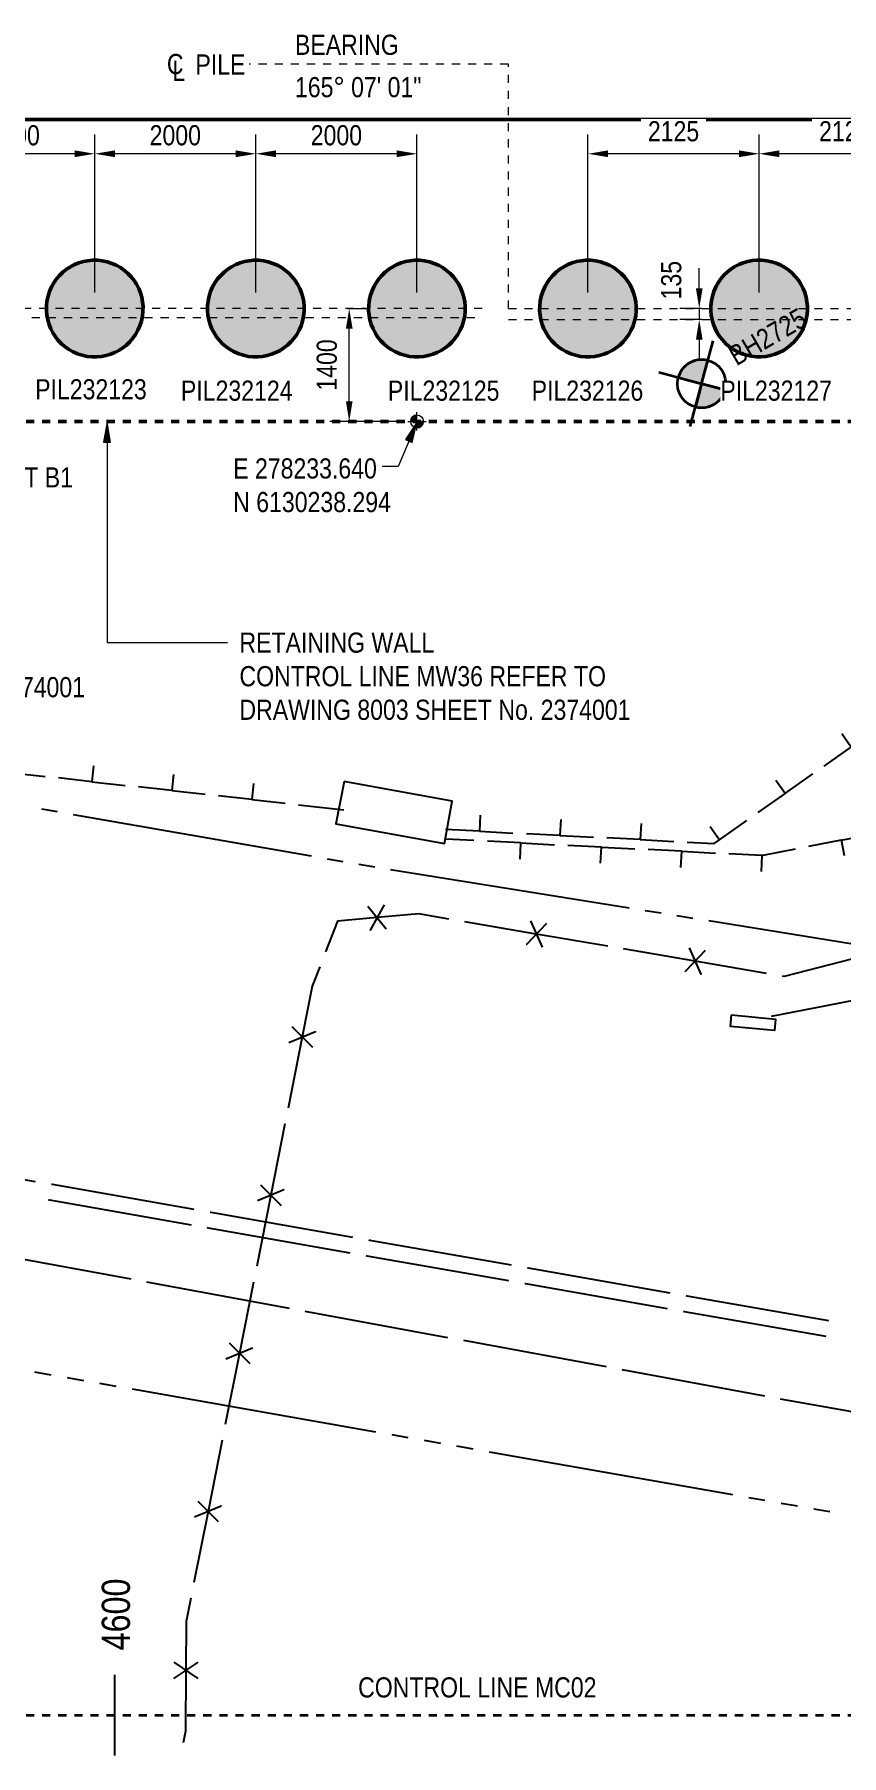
# Model space of a CAD drawing. Header units: metres. Extents: x -1160 to -1077, y 3 to 562.
# Drawn here: x -1141.49 to -1131.47, y 527.3 to 548.65 of the extents above; entities that cross this region are included whole.
import ezdxf

# ---------------------------------------------------------------- set-up
doc = ezdxf.new("R2010")
doc.units = ezdxf.units.M
for name, pattern in [('ControlLine', [0.02, 0.0125, -0.0025, 0.0025, -0.0025]), ('JacobsCenter', [0.015, 0.009, -0.0015, 0.003, -0.0015]), ('JacobsDash', [0.0045, 0.003, -0.0015]), ('JacobsGridLine', [0.0145, 0.01, -0.001, 0.0025, -0.001])]:
    doc.linetypes.add(name, pattern=pattern)
doc.layers.get('Defpoints').update_dxf_attribs({"color": 41})
for name, color, linetype, lineweight in [('A-ANNO-DIMS', 7, 'Continuous', 9), ('A-ANNO-NOTE', 7, 'Continuous', 9), ('A-DETL', 7, 'Continuous', 13), ('A-GENM', 7, 'Continuous', 35), ('G-ANNO-DIMS', 7, 'Continuous', 9), ('G-ANNO-TEXT', 7, 'Continuous', 9), ('S-FNDN', 7, 'Continuous', 50), ('S-FNDN-IDEN', 7, 'Continuous', 18), ('S-GRID', 7, 'Continuous', 9)]:
    doc.layers.add(name, color=color, linetype=linetype, lineweight=lineweight)
doc.styles.add('Arial Narrow', font='ARIALN.TTF', dxfattribs={"height": 0.35})
doc.styles.add('Arial Narrow_1', font='ARIALN.TTF', dxfattribs={"height": 0.25})
doc.styles.add('Arial Narrow_2', font='ARIALN.TTF', dxfattribs={"height": 0.0025})
doc.dimstyles.new('Dimension_Standard_O__mm_', dxfattribs={"dimscale": 0.3048, "dimtxt": 0.255858, "dimasz": 0.82021, "dimexe": 0.787402, "dimexo": 0.492126, "dimgap": 0.492126, "dimtad": 1, "dimdec": 0, "dimlfac": 1000, "dimzin": 0, "dimdsep": 46, "dimtxsty": 'Arial Narrow_1', "dimsah": 1, "dimcen": 0.09, "dimaunit": 1, "dimadec": 4, "dimazin": 0, "dimtfac": 1, "dimtdec": 4, "dimtix": 1, "dimtmove": 0, "dimatfit": 3, "dimfxl": 1, "dimtvp": 1, "dimtfill": 1, "dimtolj": 1, "dimtzin": 0, "dimlwd": 18, "dimlwe": 18, "dimarcsym": 2})
doc.dimstyles.new('Dimension_Standard_O__mm__1', dxfattribs={"dimscale": 0.3048, "dimtxt": 0.255858, "dimasz": 0.82021, "dimexe": 0.787402, "dimexo": 0.492126, "dimgap": 0.492126, "dimtad": 1, "dimdec": 0, "dimlfac": 1000, "dimzin": 0, "dimdsep": 46, "dimtxsty": 'Arial Narrow_1', "dimsah": 1, "dimcen": 0.09, "dimaunit": 1, "dimadec": 4, "dimazin": 0, "dimtfac": 1, "dimtdec": 4, "dimtix": 1, "dimtmove": 2, "dimatfit": 3, "dimfxl": 1, "dimtvp": 1, "dimtfill": 1, "dimtolj": 1, "dimtzin": 0, "dimlwd": 18, "dimlwe": 18, "dimarcsym": 2})
doc.dimstyles.new('Dimension_Standard_T__mm_', dxfattribs={"dimscale": 0.3048, "dimtxt": 0.255858, "dimasz": 0.82021, "dimexe": 0.787402, "dimexo": 0.492126, "dimgap": 0.328084, "dimtad": 1, "dimdec": 0, "dimlfac": 1000, "dimzin": 0, "dimdsep": 46, "dimtxsty": 'Arial Narrow_1', "dimsah": 1, "dimcen": 0.09, "dimaunit": 1, "dimadec": 4, "dimazin": 0, "dimtfac": 1, "dimtdec": 4, "dimtix": 1, "dimtmove": 0, "dimatfit": 3, "dimfxl": 1, "dimtvp": 1, "dimtolj": 1, "dimtzin": 0, "dimlwd": 18, "dimlwe": 18, "dimarcsym": 2})

# ---------------------------------------------------------------- blocks, each defined once
blk = doc.blocks.new('SymbolBorehole - ExistingBorehole-26478556-DRG-2873041 - PILE LAYOUT')
at = {"layer": 'A-ANNO-NOTE', "lineweight": 18, "true_color": 0x808080}
h = blk.add_hatch(color=8, dxfattribs=at)
edge = h.paths.add_edge_path()
edge.add_line((0, 0), (-0.003, 0))
edge.add_arc((0, 0), 0.003, 90, 180, ccw=False)
edge.add_line((0, 0.003), (0, 0))
h = blk.add_hatch(color=8, dxfattribs=at)
edge = h.paths.add_edge_path()
edge.add_line((0, 0), (-0.003, 0))
edge.add_arc((0, 0), 0.003, 90, 180, ccw=False)
edge.add_line((0, 0.003), (0, 0))
h = blk.add_hatch(color=8, dxfattribs=at)
edge = h.paths.add_edge_path()
edge.add_line((0, 0), (0.003, 0))
edge.add_arc((0, 0), 0.003, 270, 360, ccw=False)
edge.add_line((0, -0.003), (0, 0))
h = blk.add_hatch(color=8, dxfattribs=at)
edge = h.paths.add_edge_path()
edge.add_line((0, 0), (0.003, 0))
edge.add_arc((0, 0), 0.003, 270, 360, ccw=False)
edge.add_line((0, -0.003), (0, 0))
at = {"layer": 'A-ANNO-NOTE', "color": 8, "lineweight": 35, "true_color": 0x808080}
for p, q in [((0, -0.0055), (0, 0.0055)), ((0, -0.0055), (0, 0.0055)), ((0, 0), (0, 0.003)), ((0, 0), (0, 0.003)), ((-0.0055, 0), (0.0055, 0)), ((-0.0055, 0), (0.0055, 0)), ((-0.003, 0), (0, 0)), ((-0.003, 0), (0, 0)), ((0, 0), (0, -0.003)), ((0.003, 0), (0, 0)), ((0, 0), (0, -0.003)), ((0.003, 0), (0, 0))]:
    blk.add_line(p, q, dxfattribs=at)
blk.add_circle((0, 0), 0.003, dxfattribs=at)
blk.add_circle((0, 0), 0.003, dxfattribs=at)
for start, end in [(90, 180), (90, 180), (270, 360), (270, 360)]:
    blk.add_arc((0, 0), 0.003, start, end, dxfattribs=at)
blk = doc.blocks.new('T2DPAA-T2D-PWA-GE-M2D-101001_Boreholes_rvt-1-DRG-2873041 - PILE LAYOUT')
at = {"layer": 'A-ANNO-NOTE', "color": 8, "lineweight": 5, "true_color": 0x808080, "xscale": 99.99999999999997, "yscale": 99.99999999999997, "zscale": 99.99999999999997, "rotation": 345.1169444444441}
blk.add_blockref('SymbolBorehole - ExistingBorehole-26478556-DRG-2873041 - PILE LAYOUT', (-1133.209, 544.322), dxfattribs=at)
at = {"layer": 'A-ANNO-NOTE', "color": 8, "lineweight": 18, "true_color": 0x808080, "insert": (-1132.902, 544.753), "char_height": 0.25, "width": 1.25063, "attachment_point": 1, "rotation": 30.1169, "style": 'Arial Narrow_1'}
blk.add_mtext('BH2725', dxfattribs=at)
blk = doc.blocks.new('T2DPAA-T2D-PWA-RW-M2D-000001_ControlLines_rvt-1-DRG-2873041 - PILE LAYOUT')
at = {"layer": 'A-ANNO-NOTE', "color": 150, "lineweight": 25, "true_color": 0x0080ff}
blk.add_line((-1140.492, 527.304), (-1140.492, 528.304), dxfattribs=at)
at = {"layer": 'A-ANNO-NOTE', "color": 150, "lineweight": 18, "true_color": 0x0080ff, "insert": (-1140.656, 528.608), "char_height": 0.35, "width": 1.0903, "attachment_point": 1, "rotation": 90, "style": 'Arial Narrow'}
blk.add_mtext('4600', dxfattribs=at)
blk = doc.blocks.new('T2DPAA-T2D-PWA-SU-M2D-000003_250_dwg-40806560-DRG-2873041 - PILE LAYOUT')
at = {"color": 41, "lineweight": 25, "true_color": 0xffd0a3}
for p, q in [((-186.298, 1108.173), (-186.236, 1107.761)), ((-186.15, 1107.184), (-186.088, 1106.772)), ((-186.001, 1106.195), (-185.939, 1105.783)), ((-185.853, 1105.207), (-185.791, 1104.794)), ((-185.766, 1104.63), (-185.683, 1104.072)), ((-185.635, 1102.411), (-185.708, 1102.754)), ((-185.508, 1102.375), (-185.422, 1101.967)), ((-185.515, 1101.84), (-185.601, 1102.248)), ((-185.301, 1101.397), (-185.215, 1100.989)), ((-185.309, 1100.861), (-185.395, 1101.269)), ((-185.102, 1099.883), (-185.188, 1100.291)), ((-185.095, 1100.418), (-185.009, 1100.011)), ((-184.076, 1098.826), (-183.756, 1098.559)), ((-184.46, 1098.005), (-184.642, 1098.379))]:
    blk.add_line(p, q, dxfattribs=at)
at = {"color": 9, "lineweight": 25, "true_color": 0xd0d0a3}
for p, q in [((-186.634, 1107.702), (-186.617, 1107.502)), ((-186.6, 1107.303), (-186.34, 1104.314)), ((-186.323, 1104.115), (-186.306, 1103.916)), ((-186.287, 1103.717), (-186.267, 1103.518)), ((-186.247, 1103.319), (-185.947, 1100.334)), ((-185.927, 1100.135), (-185.907, 1099.936)), ((-185.887, 1099.737), (-185.867, 1099.538))]:
    blk.add_line(p, q, dxfattribs=at)
at = {"color": 151, "lineweight": 25, "true_color": 0xa3b9ff}
for p, q in [((-192.126, 1106.927), (-191.986, 1105.132)), ((-191.971, 1104.933), (-191.831, 1103.138)), ((-191.816, 1102.939), (-191.677, 1101.144)), ((-191.661, 1100.945), (-191.522, 1099.15)), ((-191.506, 1098.951), (-191.367, 1097.156)), ((-191.351, 1096.957), (-191.2, 1095.163))]:
    blk.add_line(p, q, dxfattribs=at)
at = {"color": 253, "lineweight": 25, "true_color": 0xa3d0a3}
for p, q in [((-193.406, 1105.989), (-193.389, 1105.785)), ((-193.371, 1105.581), (-193.354, 1105.377)), ((-193.336, 1105.173), (-193.319, 1104.97)), ((-193.301, 1104.766), (-193.038, 1101.709)), ((-193.02, 1101.505), (-193.003, 1101.301)), ((-192.985, 1101.098), (-192.968, 1100.894)), ((-192.95, 1100.69), (-192.933, 1100.486)), ((-192.915, 1100.282), (-192.652, 1097.225)), ((-192.635, 1097.022), (-192.617, 1096.818)), ((-192.6, 1096.614), (-192.582, 1096.41)), ((-192.565, 1096.206), (-192.547, 1096.003))]:
    blk.add_line(p, q, dxfattribs=at)
at = {"color": 9, "lineweight": 25, "true_color": 0xd0a3d0}
for p, q in [((-191.05, 1104.584), (-191.05, 1104.584)), ((-190.878, 1102.591), (-190.878, 1102.591)), ((-190.706, 1100.598), (-190.706, 1100.598)), ((-190.534, 1098.606), (-190.534, 1098.606)), ((-190.362, 1096.613), (-190.362, 1096.613))]:
    blk.add_line(p, q, dxfattribs=at)
at = {"color": 9, "lineweight": 25, "true_color": 0xd0a3d0, "flags": 128}
for points in [[(-191.124, 1106.585), (-191.277, 1108.364), (-191.279, 1108.378)], [(-191.148, 1104.575), (-191.302, 1106.354), (-191.303, 1106.368)], [(-190.952, 1104.592), (-191.105, 1106.371), (-191.107, 1106.385)], [(-190.976, 1102.583), (-191.13, 1104.362), (-191.131, 1104.376)], [(-190.78, 1102.6), (-190.934, 1104.379), (-190.935, 1104.393)], [(-190.804, 1100.59), (-190.958, 1102.369), (-190.959, 1102.383)], [(-190.608, 1100.607), (-190.762, 1102.386), (-190.763, 1102.4)], [(-190.632, 1098.597), (-190.786, 1100.376), (-190.787, 1100.39)], [(-190.436, 1098.614), (-190.59, 1100.393), (-190.591, 1100.407)], [(-190.46, 1096.605), (-190.614, 1098.384), (-190.615, 1098.398)], [(-190.264, 1096.622), (-190.418, 1098.401), (-190.419, 1098.415)]]:
    blk.add_lwpolyline(points, dxfattribs=at)
at = {"color": 41, "lineweight": 25, "true_color": 0xffd0a3, "flags": 128}
for points in [[(-185.952, 1107.214), (-186.148, 1107.185), (-186.15, 1107.184), (-186.211, 1107.596)], [(-185.803, 1106.225), (-186, 1106.196), (-186.001, 1106.195), (-186.063, 1106.607)], [(-185.655, 1105.236), (-185.851, 1105.207), (-185.853, 1105.207), (-185.915, 1105.619)], [(-185.312, 1102.416), (-185.506, 1102.375), (-185.508, 1102.375), (-185.595, 1102.786)], [(-185.711, 1101.799), (-185.516, 1101.84), (-185.515, 1101.84), (-185.429, 1101.432)], [(-185.106, 1101.438), (-185.3, 1101.397), (-185.301, 1101.397), (-185.387, 1101.804)], [(-185.504, 1100.82), (-185.31, 1100.861), (-185.309, 1100.861), (-185.223, 1100.454)], [(-184.899, 1100.46), (-185.093, 1100.419), (-185.095, 1100.418), (-185.181, 1100.826)], [(-185.298, 1099.842), (-185.104, 1099.883), (-185.102, 1099.883), (-185.016, 1099.475)], [(-184.974, 1099.847), (-184.905, 1099.518), (-184.844, 1099.467), (-184.524, 1099.2)], [(-184.715, 1099.62), (-184.843, 1099.468), (-184.844, 1099.467)], [(-184.715, 1098.529), (-184.895, 1098.899), (-184.896, 1098.905), (-184.982, 1099.312)], [(-183.948, 1098.98), (-184.075, 1098.827), (-184.076, 1098.826), (-184.396, 1099.093)], [(-185.092, 1098.863), (-184.897, 1098.904), (-184.896, 1098.905)], [(-183.18, 1098.339), (-183.307, 1098.187), (-183.308, 1098.185), (-183.628, 1098.452)], [(-184.64, 1097.917), (-184.462, 1098.004), (-184.46, 1098.005), (-184.278, 1097.63)]]:
    blk.add_lwpolyline(points, dxfattribs=at)
blk.add_lwpolyline([(-185.342, 1104.156), (-185.874, 1104.12), (-185.766, 1102.754), (-185.233, 1102.8)], close=True, dxfattribs=at)
at = {"color": 21, "lineweight": 25, "true_color": 0xdea3a3, "flags": 128}
for points in [[(-190.644, 1103.862), (-190.426, 1103.578), (-190.424, 1103.575)], [(-190.443, 1103.875), (-190.623, 1103.565), (-190.625, 1103.562)], [(-187.641, 1103.858), (-187.898, 1103.887), (-188.538, 1103.846), (-189.436, 1103.789)], [(-188.648, 1103.989), (-188.43, 1103.705), (-188.428, 1103.703)], [(-188.447, 1104.002), (-188.627, 1103.692), (-188.629, 1103.69)], [(-191.632, 1103.649), (-192.53, 1103.591), (-193.428, 1103.534)], [(-192.64, 1103.735), (-192.422, 1103.45), (-192.42, 1103.448)], [(-192.439, 1103.748), (-192.619, 1103.438), (-192.621, 1103.435)], [(-189.636, 1103.776), (-190.534, 1103.719), (-191.432, 1103.661)], [(-186.657, 1102.461), (-186.692, 1102.839), (-186.869, 1103.328), (-187.037, 1103.791), (-187.442, 1103.836)], [(-193.628, 1103.521), (-194.526, 1103.464), (-195.424, 1103.407)], [(-194.636, 1103.607), (-194.418, 1103.323), (-194.416, 1103.321)], [(-194.435, 1103.62), (-194.615, 1103.311), (-194.617, 1103.308)], [(-186.762, 1103.474), (-186.974, 1103.185), (-186.976, 1103.182)], [(-195.623, 1103.394), (-195.917, 1103.376), (-196.503, 1103.223), (-197.234, 1103.034), (-197.379, 1103.025)], [(-196.639, 1103.343), (-196.371, 1103.105), (-196.368, 1103.103)], [(-196.444, 1103.394), (-196.562, 1103.056), (-196.563, 1103.053)], [(-186.694, 1103.284), (-187.041, 1103.37), (-187.044, 1103.372)], [(-186.477, 1100.469), (-186.558, 1101.365), (-186.639, 1102.261)], [(-186.399, 1101.278), (-186.714, 1101.45), (-186.716, 1101.452)], [(-186.418, 1101.479), (-186.696, 1101.254), (-186.698, 1101.251)], [(-186.296, 1098.477), (-186.377, 1099.373), (-186.458, 1100.27)], [(-186.219, 1099.286), (-186.533, 1099.458), (-186.536, 1099.46)], [(-186.237, 1099.487), (-186.515, 1099.262), (-186.517, 1099.259)], [(-185.974, 1096.592), (-186.495, 1097.66), (-186.8, 1098.286)], [(-185.405, 1096.706), (-185.846, 1097.49), (-186.276, 1098.256), (-186.278, 1098.278)]]:
    blk.add_lwpolyline(points, dxfattribs=at)
at = {"color": 9, "lineweight": 25, "true_color": 0xd0d0a3, "flags": 128}
blk.add_lwpolyline([(-185.847, 1099.339), (-185.653, 1097.408), (-185.209, 1097.103), (-185.141, 1096.587)], dxfattribs=at)
at = {"color": 21, "lineweight": 25, "true_color": 0xeca3a3, "flags": 128}
blk.add_lwpolyline([(-186.903, 1098.766), (-186.815, 1098.223), (-186.956, 1098.199), (-187.049, 1098.74)], close=True, dxfattribs=at)
blk = doc.blocks.new('T2DPAA-T2D-PWA-SU-M2D-000001_ExistingUtilities_rvt-1-DRG-2873041 - PILE LAYOUT')
at = {"color": 254, "lineweight": 25, "true_color": 0xd0d0d0, "rotation": 75.11694444444437}
blk.add_blockref('T2DPAA-T2D-PWA-SU-M2D-000003_250_dwg-40806560-DRG-2873041 - PILE LAYOUT', (-22.928, 434.912), dxfattribs=at)
blk = doc.blocks.new('Top of Pavement - RL A - Top of Pavement - RL A-68818558-DRG-2873041 - PILE LAYOUT')
at = {"layer": 'A-GENM', "color": 252, "lineweight": 50, "true_color": 0x888888}
blk.add_open_spline([(133.908, 51.872), (133.912, 51.854), (133.953, 51.702), (134.03, 51.413), (134.138, 51.006), (134.246, 50.599), (134.354, 50.192), (134.462, 49.785), (134.57, 49.378), (134.679, 48.971), (134.787, 48.564), (134.895, 48.158), (135.003, 47.751), (135.111, 47.344), (135.219, 46.937), (135.327, 46.53), (135.436, 46.123), (135.544, 45.716), (135.652, 45.309), (135.76, 44.902), (135.868, 44.495), (135.976, 44.088), (136.084, 43.681), (136.193, 43.274), (136.301, 42.867), (136.409, 42.46), (136.517, 42.053), (136.625, 41.646), (136.733, 41.239), (136.841, 40.832), (136.95, 40.425), (137.058, 40.018), (137.166, 39.611), (137.274, 39.204), (137.382, 38.797), (137.49, 38.39), (137.598, 37.983), (137.707, 37.576), (137.815, 37.169), (137.923, 36.762), (138.031, 36.355), (138.139, 35.948), (138.247, 35.541), (138.356, 35.134), (138.464, 34.727), (138.572, 34.32), (138.68, 33.913), (138.788, 33.506), (138.896, 33.099), (139.004, 32.692), (139.113, 32.285), (139.221, 31.878), (139.329, 31.471), (139.437, 31.064), (139.545, 30.657), (139.653, 30.25), (139.761, 29.843), (139.87, 29.436), (139.978, 29.029), (140.086, 28.622), (140.194, 28.215), (140.302, 27.808), (140.41, 27.401), (140.518, 26.994), (140.627, 26.587), (140.735, 26.18), (140.843, 25.773), (140.951, 25.366), (141.059, 24.959), (141.167, 24.552), (141.275, 24.145), (141.384, 23.738), (141.528, 23.196), (141.672, 22.653), (141.816, 22.111), (141.924, 21.704), (142.032, 21.297), (142.141, 20.89), (142.249, 20.483), (142.357, 20.076), (142.465, 19.669), (142.573, 19.262), (142.681, 18.855), (142.789, 18.448), (142.898, 18.041), (143.006, 17.634), (143.114, 17.227), (143.222, 16.82), (143.33, 16.413), (143.438, 16.006), (143.546, 15.599), (143.655, 15.192), (143.763, 14.785), (143.871, 14.378), (143.961, 14.039), (144.033, 13.767), (144.087, 13.564), (144.141, 13.36), (144.213, 13.089), (144.303, 12.75), (144.412, 12.343), (144.52, 11.936), (144.628, 11.529), (144.736, 11.122), (144.844, 10.715), (144.952, 10.308), (145.06, 9.901), (145.168, 9.494), (145.261, 9.156), (145.339, 8.886), (145.399, 8.685), (145.463, 8.484), (145.529, 8.284), (145.597, 8.085), (145.665, 7.886), (145.733, 7.687), (145.822, 7.422), (145.911, 7.155), (145.999, 6.889), (146.088, 6.624), (146.2, 6.291), (146.334, 5.892), (146.467, 5.494), (146.601, 5.095), (146.734, 4.696), (146.868, 4.297), (147.003, 3.899), (147.137, 3.5), (147.272, 3.102), (147.407, 2.704), (147.542, 2.305), (147.677, 1.907), (147.811, 1.509), (147.946, 1.11), (148.081, 0.712), (148.216, 0.314), (148.351, -0.085), (148.486, -0.483), (148.62, -0.881), (148.755, -1.28), (148.89, -1.678), (149.025, -2.076), (149.149, -2.444), (149.229, -2.679), (149.263, -2.781)], degree=3, knots=[0.3233346, 0.3233346, 0.3233346, 0.3233346, 0.3236994, 0.3265896, 0.3294798, 0.3323699, 0.3352601, 0.3381503, 0.3410405, 0.3439306, 0.3468208, 0.349711, 0.3526012, 0.3554913, 0.3583815, 0.3612717, 0.3641618, 0.367052, 0.3699422, 0.3728324, 0.3757225, 0.3786127, 0.3815029, 0.3843931, 0.3872832, 0.3901734, 0.3930636, 0.3959538, 0.3988439, 0.4017341, 0.4046243, 0.4075145, 0.4104046, 0.4132948, 0.416185, 0.4190751, 0.4219653, 0.4248555, 0.4277457, 0.4306358, 0.433526, 0.4364162, 0.4393064, 0.4421965, 0.4450867, 0.4479769, 0.4508671, 0.4537572, 0.4566474, 0.4595376, 0.4624277, 0.4653179, 0.4682081, 0.4710983, 0.4739884, 0.4768786, 0.4797688, 0.482659, 0.4855491, 0.4884393, 0.4913295, 0.4942197, 0.4971098, 0.5, 0.5028902, 0.5057803, 0.5086705, 0.5115607, 0.5144509, 0.517341, 0.5202312, 0.5231214, 0.5260116, 0.5317919, 0.5346821, 0.5375723, 0.5404624, 0.5433526, 0.5462428, 0.5491329, 0.5520231, 0.5549133, 0.5578035, 0.5606936, 0.5635838, 0.566474, 0.5693642, 0.5722543, 0.5751445, 0.5780347, 0.5809249, 0.583815, 0.5867052, 0.5895954, 0.5924855, 0.5939306, 0.5953757, 0.5968208, 0.5982659, 0.6011561, 0.6040462, 0.6069364, 0.6098266, 0.6127168, 0.6156069, 0.6184971, 0.6213873, 0.6242775, 0.6271676, 0.6286127, 0.6300578, 0.6315029, 0.632948, 0.6343931, 0.6358382, 0.6372832, 0.6387283, 0.6416185, 0.6430636, 0.6445087, 0.6473988, 0.650289, 0.6531792, 0.6560694, 0.6589595, 0.6618497, 0.6647399, 0.6676301, 0.6705202, 0.6734104, 0.6763006, 0.6791908, 0.6820809, 0.6849711, 0.6878613, 0.6907514, 0.6936416, 0.6965318, 0.699422, 0.7023121, 0.7052023, 0.7080925, 0.7109827, 0.7132045, 0.7132045, 0.7132045, 0.7132045], dxfattribs=at)
blk = doc.blocks.new('T2DPAA-T2D-C3S-RS-M3D-100334_rvt-1-DRG-2873041 - PILE LAYOUT')
at = {"layer": 'A-DETL', "color": 111, "linetype": 'ControlLine', "lineweight": 50, "true_color": 0x9eeace}
blk.add_line((-1149.795, 543.854), (-1105.531, 543.854), dxfattribs=at)
at = {"layer": 'A-DETL', "color": 151, "linetype": 'ControlLine', "lineweight": 35, "true_color": 0x88c3ff}
blk.add_line((-1149.795, 527.804), (-1090.824, 527.804), dxfattribs=at)
at = {"layer": 'A-GENM', "color": 252, "lineweight": 50, "true_color": 0x888888, "rotation": 75.11694444444437}
blk.add_blockref('Top of Pavement - RL A - Top of Pavement - RL A-68818558-DRG-2873041 - PILE LAYOUT', (-1134.058, 404.862), dxfattribs=at)
blk = doc.blocks.new('01_SFO_FRP_Pile_CastInPlace_CS_BR08 - CAST-IN-PLACE PILE - 1200-8661432-DRG-2873041 - PILE LAYOUT')
at = {"layer": 'S-FNDN', "linetype": 'JacobsDash', "lineweight": 18, "true_color": 0xc0c0c0}
blk.add_hatch(color=9, dxfattribs=at).paths.add_polyline_path([(-0.576, -0.169), (-0.546, -0.249), (-0.505, -0.324), (-0.453, -0.393), (-0.393, -0.453), (-0.324, -0.505), (-0.249, -0.546), (-0.169, -0.576), (-0.085, -0.594), (0, -0.6), (0.085, -0.594), (0.169, -0.576), (0.249, -0.546), (0.324, -0.505), (0.393, -0.453), (0.453, -0.393), (0.505, -0.324), (0.546, -0.249), (0.576, -0.169), (0.594, -0.085), (0.6, 0), (0.594, 0.085), (0.576, 0.169), (0.546, 0.249), (0.505, 0.324), (0.453, 0.393), (0.393, 0.453), (0.324, 0.505), (0.249, 0.546), (0.169, 0.576), (0.085, 0.594), (0, 0.6), (-0.085, 0.594), (-0.169, 0.576), (-0.249, 0.546), (-0.324, 0.505), (-0.393, 0.453), (-0.453, 0.393), (-0.505, 0.324), (-0.546, 0.249), (-0.576, 0.169), (-0.594, 0.085), (-0.6, 0), (-0.594, -0.085)])
at = {"layer": 'S-FNDN'}
for start, end in [(90, 270), (270, 90)]:
    blk.add_arc((0, 0), 0.6, start, end, dxfattribs=at)
blk = doc.blocks.new('01_SFO_FRP_Pile_CastInPlace_CS_BR08 - CAST-IN-PLACE PILE - 1200-8661394-DRG-2873041 - PILE LAYOUT')
at = {"layer": 'S-FNDN', "linetype": 'JacobsDash', "lineweight": 18, "true_color": 0xc0c0c0}
blk.add_hatch(color=9, dxfattribs=at).paths.add_polyline_path([(-0.576, -0.169), (-0.546, -0.249), (-0.505, -0.324), (-0.453, -0.393), (-0.393, -0.453), (-0.324, -0.505), (-0.249, -0.546), (-0.169, -0.576), (-0.085, -0.594), (0, -0.6), (0.086, -0.594), (0.169, -0.576), (0.249, -0.546), (0.324, -0.505), (0.393, -0.453), (0.453, -0.393), (0.505, -0.324), (0.546, -0.249), (0.576, -0.169), (0.594, -0.085), (0.6, 0), (0.594, 0.085), (0.575, 0.17), (0.546, 0.249), (0.505, 0.324), (0.45, 0.396), (0.393, 0.453), (0.324, 0.505), (0.249, 0.546), (0.169, 0.576), (0.085, 0.594), (0, 0.6), (-0.085, 0.594), (-0.169, 0.576), (-0.249, 0.546), (-0.324, 0.505), (-0.393, 0.453), (-0.453, 0.393), (-0.505, 0.324), (-0.546, 0.249), (-0.576, 0.169), (-0.594, 0.085), (-0.6, 0), (-0.594, -0.085), (-0.579, -0.156)])
at = {"layer": 'S-FNDN'}
for start, end in [(90, 270), (270, 90)]:
    blk.add_arc((0, 0), 0.6, start, end, dxfattribs=at)
blk = doc.blocks.new('01_SFO_FRP_Pile_CastInPlace_CS_BR08 - CAST-IN-PLACE PILE - 1200-8641665-DRG-2873041 - PILE LAYOUT')
at = {"layer": 'S-FNDN', "linetype": 'JacobsDash', "lineweight": 18, "true_color": 0xc0c0c0}
blk.add_hatch(color=9, dxfattribs=at).paths.add_polyline_path([(-0.576, -0.169), (-0.546, -0.249), (-0.505, -0.324), (-0.453, -0.393), (-0.393, -0.453), (-0.324, -0.505), (-0.249, -0.546), (-0.169, -0.576), (-0.085, -0.594), (0, -0.6), (0.085, -0.594), (0.169, -0.576), (0.249, -0.546), (0.324, -0.505), (0.393, -0.453), (0.453, -0.393), (0.505, -0.324), (0.546, -0.249), (0.576, -0.169), (0.594, -0.085), (0.6, 0), (0.594, 0.085), (0.576, 0.169), (0.546, 0.249), (0.502, 0.328), (0.453, 0.393), (0.393, 0.453), (0.323, 0.506), (0.249, 0.546), (0.169, 0.576), (0.085, 0.594), (0, 0.6), (-0.085, 0.594), (-0.169, 0.576), (-0.249, 0.546), (-0.324, 0.505), (-0.393, 0.453), (-0.453, 0.393), (-0.505, 0.324), (-0.546, 0.249), (-0.576, 0.169), (-0.594, 0.085), (-0.6, -0.002), (-0.594, -0.085)])
at = {"layer": 'S-FNDN'}
for start, end in [(90, 270), (270, 90)]:
    blk.add_arc((0, 0), 0.6, start, end, dxfattribs=at)
blk = doc.blocks.new('01_SFO_FRP_Pile_CastInPlace_CS_BR08 - CAST-IN-PLACE PILE - 1200-8641633-DRG-2873041 - PILE LAYOUT')
at = {"layer": 'S-FNDN', "linetype": 'JacobsDash', "lineweight": 18, "true_color": 0xc0c0c0}
blk.add_hatch(color=9, dxfattribs=at).paths.add_polyline_path([(-0.576, -0.169), (-0.546, -0.249), (-0.505, -0.324), (-0.453, -0.393), (-0.393, -0.453), (-0.324, -0.505), (-0.249, -0.546), (-0.169, -0.576), (-0.085, -0.594), (0, -0.6), (0.085, -0.594), (0.169, -0.576), (0.249, -0.546), (0.324, -0.505), (0.393, -0.453), (0.453, -0.393), (0.505, -0.324), (0.546, -0.249), (0.576, -0.169), (0.594, -0.085), (0.6, 0), (0.594, 0.085), (0.576, 0.169), (0.546, 0.249), (0.505, 0.324), (0.453, 0.393), (0.393, 0.453), (0.324, 0.505), (0.249, 0.546), (0.169, 0.576), (0.085, 0.594), (0, 0.6), (-0.085, 0.594), (-0.169, 0.576), (-0.249, 0.546), (-0.324, 0.505), (-0.393, 0.453), (-0.453, 0.393), (-0.505, 0.324), (-0.546, 0.249), (-0.576, 0.169), (-0.594, 0.085), (-0.6, 0), (-0.594, -0.085), (-0.578, -0.159)])
at = {"layer": 'S-FNDN'}
for start, end in [(90, 270), (270, 90)]:
    blk.add_arc((0, 0), 0.6, start, end, dxfattribs=at)
blk = doc.blocks.new('01_SFO_FRP_Pile_CastInPlace_CS_BR08 - CAST-IN-PLACE PILE - 1200-8641593-DRG-2873041 - PILE LAYOUT')
at = {"layer": 'S-FNDN', "linetype": 'JacobsDash', "lineweight": 18, "true_color": 0xc0c0c0}
blk.add_hatch(color=9, dxfattribs=at).paths.add_polyline_path([(-0.576, -0.169), (-0.546, -0.249), (-0.505, -0.324), (-0.453, -0.393), (-0.393, -0.453), (-0.324, -0.505), (-0.249, -0.546), (-0.169, -0.576), (-0.085, -0.594), (0, -0.6), (0.085, -0.594), (0.169, -0.576), (0.249, -0.546), (0.324, -0.505), (0.393, -0.453), (0.453, -0.393), (0.505, -0.324), (0.546, -0.249), (0.576, -0.169), (0.594, -0.085), (0.6, 0), (0.594, 0.085), (0.576, 0.169), (0.546, 0.249), (0.505, 0.324), (0.453, 0.393), (0.393, 0.453), (0.324, 0.505), (0.249, 0.546), (0.169, 0.576), (0.085, 0.594), (0, 0.6), (-0.085, 0.594), (-0.169, 0.576), (-0.249, 0.546), (-0.324, 0.505), (-0.393, 0.453), (-0.453, 0.393), (-0.505, 0.324), (-0.546, 0.249), (-0.576, 0.169), (-0.594, 0.085), (-0.6, 0), (-0.594, -0.085)])
at = {"layer": 'S-FNDN'}
for start, end in [(90, 270), (270, 90)]:
    blk.add_arc((0, 0), 0.6, start, end, dxfattribs=at)
blk = doc.blocks.new('DIMBLOCK13-DRG-2873041 - PILE LAYOUT')
at = {"layer": 'A-ANNO-DIMS', "color": 0, "lineweight": 18, "transparency": 16777216}
for p, q in [((-1134.62, 545.454), (-1134.62, 547.414)), ((-1132.495, 545.455), (-1132.495, 547.414)), ((-1132.745, 547.174), (-1134.37, 547.174))]:
    blk.add_line(p, q, dxfattribs=at)
at = {"layer": 'A-ANNO-DIMS', "color": 0, "transparency": 16777216}
for points in [[(-1134.37, 547.216), (-1134.37, 547.132), (-1134.62, 547.174)], [(-1132.745, 547.216), (-1132.745, 547.132), (-1132.495, 547.174)]]:
    blk.add_solid(points, dxfattribs=at)
at = {"layer": 'Defpoints', "color": 0, "transparency": 16777216}
for p in [(-1134.62, 547.174), (-1134.62, 545.304), (-1132.495, 545.305)]:
    blk.add_point(p, dxfattribs=at)
at = {"layer": 'A-ANNO-DIMS', "color": 0, "lineweight": 18, "transparency": 16777216, "insert": (-1133.558, 547.452), "char_height": 0.25, "width": 0.76026, "attachment_point": 5, "style": 'Arial Narrow_1', "bg_fill": 3, "box_fill_scale": 1.1, "bg_fill_color": 256, "bg_fill_true_color": 13158600, "bg_fill_transparency": 0}
blk.add_mtext('\\A1;2125', dxfattribs=at)
blk = doc.blocks.new('DIMBLOCK25-DRG-2873041 - PILE LAYOUT')
at = {"layer": 'A-ANNO-DIMS', "color": 0, "lineweight": 18, "transparency": 16777216}
for p, q in [((-1132.495, 545.455), (-1132.495, 547.414)), ((-1130.37, 545.454), (-1130.37, 547.414)), ((-1130.62, 547.174), (-1132.245, 547.174))]:
    blk.add_line(p, q, dxfattribs=at)
at = {"layer": 'A-ANNO-DIMS', "color": 0, "transparency": 16777216}
for points in [[(-1132.245, 547.216), (-1132.245, 547.132), (-1132.495, 547.174)], [(-1130.62, 547.216), (-1130.62, 547.132), (-1130.37, 547.174)]]:
    blk.add_solid(points, dxfattribs=at)
at = {"layer": 'Defpoints', "color": 0, "transparency": 16777216}
for p in [(-1132.495, 547.174), (-1132.495, 545.305), (-1130.37, 545.304)]:
    blk.add_point(p, dxfattribs=at)
at = {"layer": 'A-ANNO-DIMS', "color": 0, "lineweight": 18, "transparency": 16777216, "insert": (-1131.433, 547.452), "char_height": 0.25, "width": 0.76026, "attachment_point": 5, "style": 'Arial Narrow_1', "bg_fill": 3, "box_fill_scale": 1.1, "bg_fill_color": 256, "bg_fill_true_color": 13158600, "bg_fill_transparency": 0}
blk.add_mtext('\\A1;2125', dxfattribs=at)
blk = doc.blocks.new('DIMBLOCK29-DRG-2873041 - PILE LAYOUT')
at = {"layer": 'A-ANNO-DIMS', "color": 0, "lineweight": 18, "transparency": 16777216}
for p, q in [((-1138.743, 545.454), (-1138.743, 547.414)), ((-1136.743, 545.454), (-1136.743, 547.414)), ((-1136.993, 547.174), (-1138.493, 547.174))]:
    blk.add_line(p, q, dxfattribs=at)
at = {"layer": 'A-ANNO-DIMS', "color": 0, "transparency": 16777216}
for points in [[(-1138.493, 547.216), (-1138.493, 547.132), (-1138.743, 547.174)], [(-1136.993, 547.216), (-1136.993, 547.132), (-1136.743, 547.174)]]:
    blk.add_solid(points, dxfattribs=at)
at = {"layer": 'Defpoints', "color": 0, "transparency": 16777216}
for p in [(-1138.743, 547.174), (-1138.743, 545.304), (-1136.743, 545.304)]:
    blk.add_point(p, dxfattribs=at)
at = {"layer": 'A-ANNO-DIMS', "color": 0, "lineweight": 18, "transparency": 16777216, "insert": (-1137.743, 547.402), "char_height": 0.25, "width": 0.76026, "attachment_point": 5, "style": 'Arial Narrow_1'}
blk.add_mtext('\\A1;2000', dxfattribs=at)
blk = doc.blocks.new('DIMBLOCK30-DRG-2873041 - PILE LAYOUT')
at = {"layer": 'A-ANNO-DIMS', "color": 0, "lineweight": 18, "transparency": 16777216}
for p, q in [((-1140.743, 545.454), (-1140.743, 547.414)), ((-1138.743, 545.454), (-1138.743, 547.414)), ((-1138.993, 547.174), (-1140.493, 547.174))]:
    blk.add_line(p, q, dxfattribs=at)
at = {"layer": 'A-ANNO-DIMS', "color": 0, "transparency": 16777216}
for points in [[(-1140.493, 547.216), (-1140.493, 547.132), (-1140.743, 547.174)], [(-1138.993, 547.216), (-1138.993, 547.132), (-1138.743, 547.174)]]:
    blk.add_solid(points, dxfattribs=at)
at = {"layer": 'Defpoints', "color": 0, "transparency": 16777216}
for p in [(-1140.743, 547.174), (-1140.743, 545.304), (-1138.743, 545.304)]:
    blk.add_point(p, dxfattribs=at)
at = {"layer": 'A-ANNO-DIMS', "color": 0, "lineweight": 18, "transparency": 16777216, "insert": (-1139.743, 547.402), "char_height": 0.25, "width": 0.76026, "attachment_point": 5, "style": 'Arial Narrow_1'}
blk.add_mtext('\\A1;2000', dxfattribs=at)
blk = doc.blocks.new('DIMBLOCK31-DRG-2873041 - PILE LAYOUT')
at = {"layer": 'A-ANNO-DIMS', "color": 0, "lineweight": 18, "transparency": 16777216}
for p, q in [((-1142.743, 545.454), (-1142.743, 547.414)), ((-1140.743, 545.454), (-1140.743, 547.414)), ((-1140.993, 547.174), (-1142.493, 547.174))]:
    blk.add_line(p, q, dxfattribs=at)
at = {"layer": 'A-ANNO-DIMS', "color": 0, "transparency": 16777216}
for points in [[(-1142.493, 547.216), (-1142.493, 547.132), (-1142.743, 547.174)], [(-1140.993, 547.216), (-1140.993, 547.132), (-1140.743, 547.174)]]:
    blk.add_solid(points, dxfattribs=at)
at = {"layer": 'Defpoints', "color": 0, "transparency": 16777216}
for p in [(-1142.743, 547.174), (-1142.743, 545.304), (-1140.743, 545.304)]:
    blk.add_point(p, dxfattribs=at)
at = {"layer": 'A-ANNO-DIMS', "color": 0, "lineweight": 18, "transparency": 16777216, "insert": (-1141.743, 547.402), "char_height": 0.25, "width": 0.76026, "attachment_point": 5, "style": 'Arial Narrow_1'}
blk.add_mtext('\\A1;2000', dxfattribs=at)
blk = doc.blocks.new('DIMBLOCK38-DRG-2873041 - PILE LAYOUT')
at = {"layer": 'A-ANNO-DIMS', "color": 0, "lineweight": 18, "transparency": 16777216}
for p, q in [((-1137.61, 545.254), (-1137.344, 545.254)), ((-1137.584, 544.104), (-1137.584, 545.004)), ((-1136.943, 543.854), (-1137.824, 543.854))]:
    blk.add_line(p, q, dxfattribs=at)
at = {"layer": 'A-ANNO-DIMS', "color": 0, "transparency": 16777216}
for points in [[(-1137.625, 545.004), (-1137.542, 545.004), (-1137.584, 545.254)], [(-1137.625, 544.104), (-1137.542, 544.104), (-1137.584, 543.854)]]:
    blk.add_solid(points, dxfattribs=at)
at = {"layer": 'Defpoints', "color": 0, "transparency": 16777216}
for p in [(-1137.76, 545.254), (-1137.584, 545.254), (-1136.793, 543.854)]:
    blk.add_point(p, dxfattribs=at)
at = {"layer": 'A-ANNO-DIMS', "color": 0, "lineweight": 18, "transparency": 16777216, "insert": (-1137.861, 544.554), "char_height": 0.25, "width": 0.76026, "attachment_point": 5, "rotation": 90, "style": 'Arial Narrow_1', "bg_fill": 3, "box_fill_scale": 1.1, "bg_fill_color": 256, "bg_fill_true_color": 13158600, "bg_fill_transparency": 0}
blk.add_mtext('\\A1;1400', dxfattribs=at)
blk = doc.blocks.new('CS_SYMB_SETOUT POINT - 3_5mm-4715122-DRG-2873041 - PILE LAYOUT')
at = {"layer": 'A-ANNO-NOTE'}
h = blk.add_hatch(color=256, dxfattribs=at)
edge = h.paths.add_edge_path()
edge.add_line((0, 0.0008), (0, 0))
edge.add_line((0, 0), (-0.0008, 0))
edge.add_arc((0, 0), 0.0008, 90, 180, ccw=False)
h = blk.add_hatch(color=256, dxfattribs=at)
edge = h.paths.add_edge_path()
edge.add_line((0, -0.0008), (0, 0))
edge.add_line((0, 0), (0.0008, 0))
edge.add_arc((0, 0), 0.0008, 270, 360, ccw=False)
for p, q in [((-0.00114, 0), (0.00114, 0)), ((-0.0008, 0), (0, 0)), ((0, -0.00114), (0, 0.00114)), ((0, 0), (0, 0.0008)), ((0.0008, 0), (0, 0)), ((0, 0), (0, -0.0008))]:
    blk.add_line(p, q, dxfattribs=at)
blk.add_circle((0, 0), 0.0008, dxfattribs=at)
for start, end in [(90, 180), (270, 360)]:
    blk.add_arc((0, 0), 0.0008, start, end, dxfattribs=at)
blk = doc.blocks.new('DIMBLOCK45-DRG-2873041 - PILE LAYOUT')
at = {"layer": 'A-ANNO-DIMS', "color": 0, "lineweight": 18, "transparency": 16777216}
for p, q in [((-1133.239, 545.504), (-1133.239, 545.754)), ((-1133.212, 545.254), (-1133.479, 545.254)), ((-1133.212, 545.118), (-1133.479, 545.118)), ((-1133.239, 545.254), (-1133.239, 545.118)), ((-1133.239, 544.868), (-1133.239, 544.618))]:
    blk.add_line(p, q, dxfattribs=at)
at = {"layer": 'A-ANNO-DIMS', "color": 0, "transparency": 16777216}
for points in [[(-1133.28, 545.504), (-1133.197, 545.504), (-1133.239, 545.254)], [(-1133.28, 544.868), (-1133.197, 544.868), (-1133.239, 545.118)]]:
    blk.add_solid(points, dxfattribs=at)
at = {"layer": 'Defpoints', "color": 0, "transparency": 16777216}
for p in [(-1133.239, 545.118), (-1133.062, 545.254), (-1133.062, 545.118)]:
    blk.add_point(p, dxfattribs=at)
at = {"layer": 'A-ANNO-DIMS', "color": 0, "lineweight": 18, "transparency": 16777216, "insert": (-1133.712, 545.367), "char_height": 0.25, "width": 0.5702, "attachment_point": 1, "rotation": 90, "line_spacing_factor": 0.974696, "style": 'Arial Narrow_1', "bg_fill": 3, "box_fill_scale": 1.1, "bg_fill_color": 256, "bg_fill_true_color": 13158600, "bg_fill_transparency": 0}
blk.add_mtext('\\A1;135', dxfattribs=at)
blk = doc.blocks.new('CS_Annot_Centreline Symbol2 - CS_Annot_Centreline Symbol-5074296-DRG-2873041 - PILE LAYOUT')
at = {"layer": 'A-ANNO-NOTE', "char_height": 0.0025, "attachment_point": 1, "style": 'Arial Narrow_2'}
for s, insert, width in [('C  ', (-0.00109, 0.00476), 0.0044093), ('L', (-0.00041, 0.00392), 0.0019241)]:
    blk.add_mtext(s, dxfattribs=dict(at, insert=insert, width=width))

msp = doc.modelspace()

# ---------------------------------------------------------------- hatches: boundary and pattern name
at = {"layer": 'G-ANNO-TEXT'}
for points in [[(-1140.5907, 543.8459), (-1140.6348, 543.5959), (-1140.5466, 543.5959)], [(-1136.7448, 543.8415), (-1136.8834, 543.6288), (-1136.8023, 543.5942)]]:
    msp.add_hatch(color=256, dxfattribs=at).paths.add_polyline_path(points)

# ---------------------------------------------------------------- linework, layer by layer
at = {"layer": 'A-DETL', "linetype": 'JacobsCenter', "lineweight": 18}
for p, q in [((-1135.6082, 548.2854), (-1138.8241, 548.2854)), ((-1135.6082, 545.2536), (-1135.6082, 548.2854))]:
    msp.add_line(p, q, dxfattribs=at)
at = {"layer": 'G-ANNO-TEXT'}
for p, q in [((-1140.5907, 543.8459), (-1140.6348, 543.5959)), ((-1140.5466, 543.5959), (-1140.5907, 543.8459)), ((-1140.5907, 543.8459), (-1140.5907, 541.1101)), ((-1140.6348, 543.5959), (-1140.5466, 543.5959)), ((-1136.8834, 543.6288), (-1136.8023, 543.5942)), ((-1140.5907, 541.1101), (-1139.0965, 541.1101))]:
    msp.add_line(p, q, dxfattribs=at)
at = {"layer": 'S-GRID', "linetype": 'JacobsGridLine', "lineweight": 18}
for p, q in [((-1135.9317, 545.2536), (-1148.5251, 545.2536)), ((-1148.5251, 545.1411), (-1135.9317, 545.1411)), ((-1135.6082, 545.1185), (-1105.5376, 545.1185))]:
    msp.add_line(p, q, dxfattribs=at)

# ---------------------------------------------------------------- block references
at = {"lineweight": 5}
for name in ['T2DPAA-T2D-C3S-RS-M3D-100334_rvt-1-DRG-2873041 - PILE LAYOUT', 'T2DPAA-T2D-PWA-SU-M2D-000001_ExistingUtilities_rvt-1-DRG-2873041 - PILE LAYOUT', 'T2DPAA-T2D-PWA-GE-M2D-101001_Boreholes_rvt-1-DRG-2873041 - PILE LAYOUT', 'T2DPAA-T2D-PWA-RW-M2D-000001_ControlLines_rvt-1-DRG-2873041 - PILE LAYOUT']:
    msp.add_blockref(name, (0, 0), dxfattribs=at)
at = {"layer": 'A-ANNO-NOTE', "xscale": 100, "yscale": 100, "zscale": 100}
msp.add_blockref('CS_Annot_Centreline Symbol2 - CS_Annot_Centreline Symbol-5074296-DRG-2873041 - PILE LAYOUT', (-1139.7382, 547.9362), dxfattribs=at)
at = {"layer": 'S-FNDN'}
for name, p, rotation in [('01_SFO_FRP_Pile_CastInPlace_CS_BR08 - CAST-IN-PLACE PILE - 1200-8641593-DRG-2873041 - PILE LAYOUT', (-1140.7431, 545.2536), 75.11694444444437), ('01_SFO_FRP_Pile_CastInPlace_CS_BR08 - CAST-IN-PLACE PILE - 1200-8641633-DRG-2873041 - PILE LAYOUT', (-1138.7431, 545.2536), 75.11694444444437), ('01_SFO_FRP_Pile_CastInPlace_CS_BR08 - CAST-IN-PLACE PILE - 1200-8641665-DRG-2873041 - PILE LAYOUT', (-1136.7431, 545.2536), 75.11694444444437), ('01_SFO_FRP_Pile_CastInPlace_CS_BR08 - CAST-IN-PLACE PILE - 1200-8661432-DRG-2873041 - PILE LAYOUT', (-1134.6205, 545.2536), 75.11694444444356), ('01_SFO_FRP_Pile_CastInPlace_CS_BR08 - CAST-IN-PLACE PILE - 1200-8661394-DRG-2873041 - PILE LAYOUT', (-1132.4955, 545.2546), 75.11694444444356)]:
    msp.add_blockref(name, p, dxfattribs=dict(at, rotation=rotation))

# ---------------------------------------------------------------- dimensions: what is measured, and where the dimension line sits
at = {"layer": 'A-ANNO-DIMS', "lineweight": 18}
for base, p1, p2, picture, middle in [((-1142.7431, 547.174), (-1140.7431, 545.3036), (-1142.7431, 545.3036), 'DIMBLOCK31-DRG-2873041 - PILE LAYOUT', (-1141.7431, 547.4016)), ((-1140.7431, 547.174), (-1138.7431, 545.3036), (-1140.7431, 545.3036), 'DIMBLOCK30-DRG-2873041 - PILE LAYOUT', (-1139.7431, 547.4016)), ((-1138.7431, 547.174), (-1136.7431, 545.3036), (-1138.7431, 545.3036), 'DIMBLOCK29-DRG-2873041 - PILE LAYOUT', (-1137.7431, 547.4016))]:
    dim = msp.add_linear_dim(base=base, p1=p1, p2=p2, dimstyle='Dimension_Standard_T__mm_', override={"dimpost": '<>', "dimfxl": 2}, dxfattribs=at)
    dim.commit()
    dim.dimension.update_dxf_attribs({"geometry": picture, "text_midpoint": middle})

# ---------------------------------------------------------------- next in the draw order: texts
at = {"layer": 'A-ANNO-NOTE', "char_height": 0.25, "attachment_point": 1, "style": 'Arial Narrow_1', "bg_fill": 3, "box_fill_scale": 1, "bg_fill_color": 256, "bg_fill_true_color": 13158600, "bg_fill_transparency": 0}
for s, insert in [('PILE', (-1139.4932, 548.4069)), ('ABUTMENT B1', (-1143.0178, 543.2844))]:
    msp.add_mtext(s, dxfattribs=dict(at, insert=insert))
at = {"layer": 'G-ANNO-DIMS', "lineweight": 18, "insert": (-1139.0245, 543.3955), "char_height": 0.25, "attachment_point": 1, "style": 'Arial Narrow_1', "bg_fill": 3, "box_fill_scale": 1, "bg_fill_color": 256, "bg_fill_true_color": 13158600, "bg_fill_transparency": 0}
msp.add_mtext('E 278233.640\\PN 6130238.294', dxfattribs=at)
at = {"layer": 'G-ANNO-TEXT', "char_height": 0.25, "attachment_point": 1, "style": 'Arial Narrow_1', "bg_fill": 3, "box_fill_scale": 1, "bg_fill_color": 256, "bg_fill_true_color": 13158600, "bg_fill_transparency": 0}
for s, insert in [('BEARING', (-1138.2575, 548.6508)), ('165° 07\' 01"', (-1138.2575, 548.1254)), ('DRAWING 8003 SHEET 2374001', (-1145.1928, 540.6822)), ('CONTROL LINE MC02', (-1137.4737, 528.2743))]:
    msp.add_mtext(s, dxfattribs=dict(at, insert=insert))
at = {"layer": 'G-ANNO-TEXT', "char_height": 0.25, "attachment_point": 1, "style": 'Arial Narrow_1', "bg_fill": 3, "box_fill_scale": 1, "bg_fill_color": 256, "bg_fill_transparency": 0}
for s, insert in [('RETAINING WALL', (-1138.9465, 541.2351)), ('CONTROL LINE MW36 REFER TO ', (-1138.9465, 540.8184)), ('DRAWING 8003 SHEET No. 2374001', (-1138.9465, 540.4017))]:
    msp.add_mtext(s, dxfattribs=dict(at, insert=insert))
at = {"layer": 'S-FNDN-IDEN', "lineweight": 9, "char_height": 0.25, "attachment_point": 1, "style": 'Arial Narrow_1', "bg_fill": 3, "box_fill_scale": 1, "bg_fill_color": 256, "bg_fill_true_color": 13158600, "bg_fill_transparency": 0}
for s, insert in [('PIL232123', (-1141.4827, 544.3777)), ('PIL232124', (-1139.673, 544.3606)), ('PIL232125', (-1137.1046, 544.3606)), ('PIL232126', (-1135.319, 544.3606)), ('PIL232127', (-1132.9769, 544.3606))]:
    msp.add_mtext(s, dxfattribs=dict(at, insert=insert))

# ---------------------------------------------------------------- next in the draw order: dimensions: what is measured, and where the dimension line sits
at = {"layer": 'A-ANNO-DIMS', "lineweight": 18}
dim = msp.add_linear_dim(base=(-1134.6205, 547.174), p1=(-1132.4955, 545.3046), p2=(-1134.6205, 545.3036), dimstyle='Dimension_Standard_O__mm_', override={"dimpost": '<>', "dimfxl": 2.125001}, dxfattribs=at)
dim.commit()
dim.dimension.update_dxf_attribs({"geometry": 'DIMBLOCK13-DRG-2873041 - PILE LAYOUT', "text_midpoint": (-1133.558, 547.4516)})

# ---------------------------------------------------------------- next in the draw order: linework, layer by layer
at = {"layer": 'G-ANNO-TEXT'}
for p, q in [((-1137.1741, 543.2962), (-1137.1746, 543.2962)), ((-1136.9773, 543.2962), (-1137.1741, 543.2962))]:
    msp.add_line(p, q, dxfattribs=at)

# ---------------------------------------------------------------- next in the draw order: dimensions: what is measured, and where the dimension line sits
at = {"layer": 'A-ANNO-DIMS', "lineweight": 18}
dim = msp.add_linear_dim(base=(-1132.4955, 547.174), p1=(-1130.3705, 545.3036), p2=(-1132.4955, 545.3046), dimstyle='Dimension_Standard_O__mm_', override={"dimpost": '<>', "dimfxl": 2.125}, dxfattribs=at)
dim.commit()
dim.dimension.update_dxf_attribs({"geometry": 'DIMBLOCK25-DRG-2873041 - PILE LAYOUT', "text_midpoint": (-1131.433, 547.4516)})
dim = msp.add_linear_dim(base=(-1137.5837, 545.2536), p1=(-1136.7931, 543.8536), p2=(-1137.7605, 545.2536), angle=90, dimstyle='Dimension_Standard_O__mm_', override={"dimpost": '<>', "dimfxl": 1.701722}, dxfattribs=at)
dim.commit()
dim.dimension.update_dxf_attribs({"geometry": 'DIMBLOCK38-DRG-2873041 - PILE LAYOUT', "text_midpoint": (-1137.8613, 544.5536)})

# ---------------------------------------------------------------- next in the draw order: linework, layer by layer
at = {"layer": 'G-ANNO-TEXT'}
for p, q in [((-1136.7448, 543.8415), (-1136.9773, 543.2962)), ((-1136.7448, 543.8415), (-1136.8834, 543.6288)), ((-1136.8023, 543.5942), (-1136.7448, 543.8415))]:
    msp.add_line(p, q, dxfattribs=at)
at = {"layer": 'S-GRID', "linetype": 'JacobsGridLine', "lineweight": 18}
msp.add_line((-1135.6082, 545.2536), (-1105.5376, 545.2536), dxfattribs=at)

# ---------------------------------------------------------------- next in the draw order: block references
at = {"layer": 'A-ANNO-NOTE', "xscale": 100, "yscale": 100, "zscale": 100}
msp.add_blockref('CS_SYMB_SETOUT POINT - 3_5mm-4715122-DRG-2873041 - PILE LAYOUT', (-1136.7431, 543.8536), dxfattribs=at)

# ---------------------------------------------------------------- next in the draw order: dimensions: what is measured, and where the dimension line sits
at = {"layer": 'A-ANNO-DIMS', "lineweight": 18}
dim = msp.add_linear_dim(base=(-1133.2386, 545.1185), p1=(-1133.0619, 545.2536), p2=(-1133.0619, 545.1185), angle=270.00004, dimstyle='Dimension_Standard_O__mm__1', override={"dimpost": '<>', "dimfxl": 0.135129}, dxfattribs=at)
dim.commit()
dim.dimension.update_dxf_attribs({"geometry": 'DIMBLOCK45-DRG-2873041 - PILE LAYOUT', "text_midpoint": (-1133.5451, 545.6522), "dimtype": 160, "text_rotation": 90})

doc.saveas('drawing.dxf')
